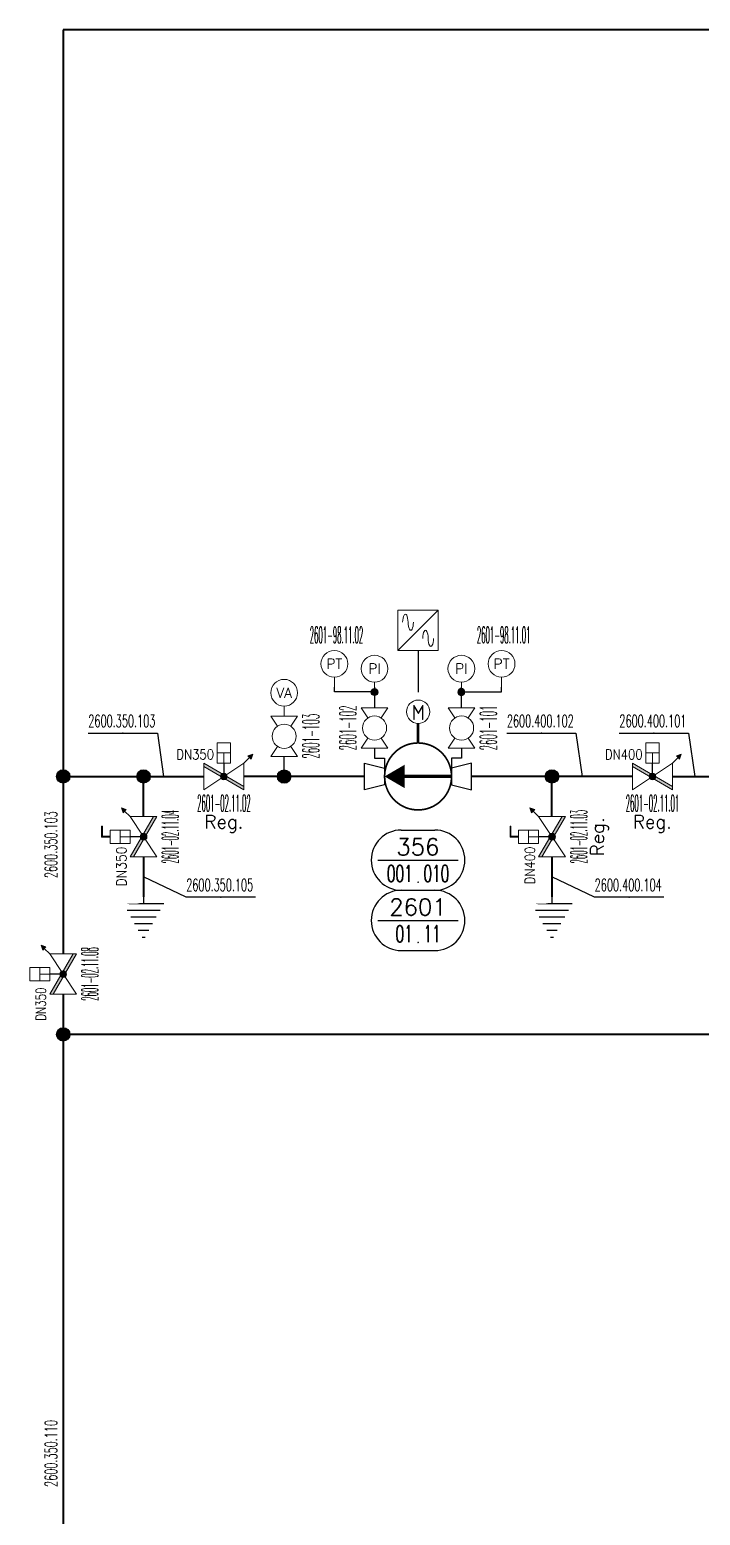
# Model space of a CAD drawing. Extents: x 20 to 522, y 20 to 460.
# Drawn here: x 169.5 to 269.7, y 235.2 to 457 of the extents above; entities that cross this region are included whole.
import ezdxf
from ezdxf.enums import TextEntityAlignment as Align

# ---------------------------------------------------------------- set-up
doc = ezdxf.new("R2010")
doc.units = 0
doc.header["$LTSCALE"] = 10
doc.linetypes.add('PHANTOM2', pattern=[1.25, 0.625, -0.125, 0.125, -0.125, 0.125, -0.125])
for name, color, linetype in [('000-TX1', 1, 'Continuous'), ('000-TX2', 2, 'Continuous'), ('000-TX3', 3, 'Continuous'), ('0CO0', 7, 'Continuous'), ('0CO1', 1, 'Continuous'), ('0TX1', 1, 'Continuous'), ('0TX2', 2, 'Continuous')]:
    doc.layers.add(name, color=color, linetype=linetype)
for name, color, linetype, lineweight in [('1400_1 Circulation System Piping', 102, 'Continuous', 60), ('2600 Tank Drainage System Piping', 200, 'Continuous', 40), ('ARMATURE', 1, 'Continuous', 15), ('PIPENUM', 1, 'Continuous', 25)]:
    doc.layers.add(name, color=color, linetype=linetype, lineweight=lineweight)
doc.layers.add('Viewport', color=7, linetype='Continuous', plot=False)
doc.styles.add('MMC-TX2', font='romans.shx')
doc.styles.add('ROMANS', font='romans.shx')
doc.styles.get("Standard").update_dxf_attribs({"font": 'isocp.shx'})
doc.styles.add('Standard-TX2', font='romans.shx')

# ---------------------------------------------------------------- blocks, each defined once
blk = doc.blocks.new('Pipe_tag')
at = {"layer": '0CO1', "ltscale": 2}
blk.add_point((6, 0), dxfattribs=at)
at = {"color": 0, "style": 'ROMANS', "width": 0.532808}
blk.add_attdef('PIPE-NO', text='', height=2.2, dxfattribs=at).set_placement((-0.18, 1.08), (11.82, 1.08), align=Align.FIT)
at = {"layer": '000-TX2', "color": 2, "style": 'ROMANS', "flags": 1}
for tag, p in [('REMARKS', (6, 12.18)), ('TO', (5.97, 10.4)), ('FROM', (6.01, 8.78)), ('MATERIAL', (6.34, 6.9)), ('DIAMETER', (6.07, 4.56))]:
    blk.add_attdef(tag, text='', height=1.2, dxfattribs=at).set_placement(p, align=Align.MIDDLE_CENTER)
at = {"layer": '000-TX2', "style": 'ROMANS'}
blk.add_attdef('PIPE_TYPE', text='', height=1.2, dxfattribs=at).set_placement((5.89, -1.18), align=Align.MIDDLE)
blk = doc.blocks.new('BU310PN_F_MMC')
h = blk.add_hatch(color=256)
h.dxf.hatch_style = 1
h.paths.add_polyline_path([(7.31, 3.31), (6.57, 3.06), (6.82, 2.82), (7.06, 2.57)])
blk.add_hatch(color=256).paths.add_polyline_path([(0, 2), (6, -1.5), (6, -2), (0, 1.5)])
h = blk.add_hatch(color=256)
edge = h.paths.add_edge_path()
edge.add_arc((3, -0.01), 0.5, 0, 360)
for p, q in [((2, 3.5), (4, 3.5)), ((3, 3.5), (3, 2)), ((6, 2), (6.82, 2.82)), ((7.31, 3.31), (6.57, 3.06)), ((6.57, 3.06), (6.82, 2.82)), ((6.82, 2.82), (7.06, 2.57)), ((7.31, 3.31), (7.06, 2.57))]:
    blk.add_line(p, q)
for points in [[(2, 2), (4, 2), (4, 5), (2, 5)], [(0, 2), (6, -1.5), (6, -2), (0, 1.5)]]:
    blk.add_lwpolyline(points, close=True)
blk.add_lwpolyline([(0, 2), (0, -2), (6, 2), (6, -2)])
at = {"const_width": 0.2}
blk.add_lwpolyline([(3, 0), (3, 2)], dxfattribs=at)
blk.add_circle((3, -0.01), 0.5)
at = {"layer": '000-TX1', "style": 'MMC-TX2', "width": 0.75}
blk.add_attdef('SIZE', text='', height=1.5, dxfattribs=at).set_placement((1, 3.34), align=Align.MIDDLE_RIGHT)
at = {"layer": '000-TX1', "style": 'MMC-TX2', "width": 0.457143}
blk.add_attdef('ITEMNR.', text='', height=2.5, rotation=360, dxfattribs=at).set_placement((-0.99, -5.24), (7.01, -5.24), align=Align.FIT)
at = {"layer": '000-TX1', "style": 'MMC-TX2', "flags": 1}
for tag, p in [('PRODUCT_NR', (-1, -10.2)), ('DESCRIPTION.', (-1, -13.16)), ('TYPE', (-1, -16.17)), ('RATING', (-1, -19.17)), ('DRILL', (-1, -22.17)), ('HOUSING', (-1, -25.17)), ('TRIM', (-1, -28.17)), ('STEM', (-1, -31.17)), ('SEAT', (-1, -34.17)), ('CTRL', (-1, -37.17)), ('CERT', (-1, -40.17)), ('REMARKS', (-1, -43.17)), ('REV', (-1, -46.17)), ('TAG', (-1, -49.17)), ('FONT/SIGN', (-1, -52.17)), ('DO', (-1, -55.84)), ('DI', (-1, -58.84)), ('AO', (-0.79, -61.28)), ('AI', (-0.79, -64.28)), ('BUS', (-1, -66.95))]:
    blk.add_attdef(tag, p, '', height=1.5, dxfattribs=at)
blk = doc.blocks.new('MMCFP_COMP_TAG')
at = {"layer": '000-TX3', "ltscale": 3}
for p, q in [((-2.5, 4.5), (2.5, 4.5)), ((-6, 0), (6, 0)), ((-2.5, -4.5), (2.5, -4.5))]:
    blk.add_line(p, q, dxfattribs=at)
for centre, start, end in [((-2.5, 0), 90, 270), ((2.5, 0), 270, 90)]:
    blk.add_arc(centre, 4.5, start, end, dxfattribs=at)
at = {"layer": '000-TX2', "style": 'Standard-TX2'}
blk.add_text('.', height=1.5, dxfattribs=at).set_placement((0.02, -3.35), align=Align.CENTER)
at = {"layer": '000-TX2', "style": 'Standard-TX2', "flags": 8}
blk.add_attdef('WBS1', text='', height=2.5, dxfattribs=at).set_placement((-0.02, 0.75), align=Align.CENTER)
at = {"layer": '000-TX2', "style": 'Standard-TX2', "width": 0.6, "flags": 8}
blk.add_attdef('WBS2', text='', height=2.5, dxfattribs=at).set_placement((-0.8, -3.25), align=Align.RIGHT)
blk.add_attdef('Number', (0.8, -3.25), '', height=2.5, dxfattribs=at)
blk = doc.blocks.new('BU310PN_FPM_MMC')
h = blk.add_hatch(color=256)
h.dxf.hatch_style = 1
h.paths.add_polyline_path([(2.94, 6.27), (2.94, 5), (3.06, 5), (3.06, 6.15), (4.56, 6.15), (4.56, 6.27)])
h = blk.add_hatch(color=256)
h.dxf.hatch_style = 1
h.paths.add_polyline_path([(7.31, 3.31), (6.57, 3.06), (6.82, 2.82), (7.06, 2.57)])
blk.add_hatch(color=256).paths.add_polyline_path([(0, 2), (6, -1.5), (6, -2), (0, 1.5)])
h = blk.add_hatch(color=256)
edge = h.paths.add_edge_path()
edge.add_arc((3, -0.01), 0.5, 0, 360)
for p, q in [((2.94, 5), (2.94, 6.27)), ((2.94, 6.27), (4.56, 6.27)), ((3.06, 5), (2.94, 5)), ((3.06, 5), (3.06, 6.15)), ((3.06, 6.15), (4.56, 6.15)), ((4.56, 6.15), (4.56, 6.27)), ((2, 3.5), (4, 3.5)), ((3, 3.5), (3, 2)), ((6, 2), (6.82, 2.82)), ((7.31, 3.31), (6.57, 3.06)), ((6.57, 3.06), (6.82, 2.82)), ((6.82, 2.82), (7.06, 2.57)), ((7.31, 3.31), (7.06, 2.57))]:
    blk.add_line(p, q)
for points in [[(2, 2), (4, 2), (4, 5), (2, 5)], [(0, 2), (6, -1.5), (6, -2), (0, 1.5)]]:
    blk.add_lwpolyline(points, close=True)
blk.add_lwpolyline([(0, 2), (0, -2), (6, 2), (6, -2)])
at = {"const_width": 0.2}
blk.add_lwpolyline([(3, 0), (3, 2)], dxfattribs=at)
blk.add_circle((3, -0.01), 0.5)
at = {"layer": '000-TX1', "style": 'MMC-TX2'}
blk.add_text('Reg.', height=2, dxfattribs=at).set_placement((3, -7.1), align=Align.MIDDLE)
at = {"layer": '000-TX1', "style": 'MMC-TX2', "width": 0.85}
blk.add_attdef('SIZE', text='', height=1.5, dxfattribs=at).set_placement((1.54, 3.3), align=Align.MIDDLE_RIGHT)
at = {"layer": '000-TX1', "style": 'MMC-TX2', "width": 0.457143}
blk.add_attdef('ITEMNR.', text='', height=2.5, rotation=360, dxfattribs=at).set_placement((-0.99, -5.24), (7.01, -5.24), align=Align.FIT)
at = {"layer": '000-TX1', "style": 'MMC-TX2', "flags": 1}
for tag, p in [('PRODUCT_NR', (-1, -10.2)), ('DESCRIPTION.', (-1, -13.16)), ('TYPE', (-1, -16.17)), ('RATING', (-1, -19.17)), ('DRILL', (-1, -22.17)), ('HOUSING', (-1, -25.17)), ('TRIM', (-1, -28.17)), ('STEM', (-1, -31.17)), ('SEAT', (-1, -34.17)), ('CTRL', (-1, -37.17)), ('CERT', (-1, -40.17)), ('REMARKS', (-1, -43.17)), ('REV', (-1, -46.17)), ('TAG', (-1, -49.17)), ('FONT/SIGN', (-1, -52.17)), ('DO', (-1, -55.84)), ('DI', (-1, -58.84)), ('AO', (-0.79, -61.28)), ('AI', (-0.79, -64.28)), ('BUS', (-1, -66.95))]:
    blk.add_attdef(tag, p, '', height=1.5, dxfattribs=at)
blk = doc.blocks.new('BU310PN_FM_MMC')
h = blk.add_hatch(color=256)
h.dxf.hatch_style = 1
h.paths.add_polyline_path([(2.94, 6.27), (2.94, 5), (3.06, 5), (3.06, 6.15), (4.56, 6.15), (4.56, 6.27)])
h = blk.add_hatch(color=256)
h.dxf.hatch_style = 1
h.paths.add_polyline_path([(7.31, 3.31), (6.57, 3.06), (6.82, 2.82), (7.06, 2.57)])
blk.add_hatch(color=256).paths.add_polyline_path([(0, 2), (6, -1.5), (6, -2), (0, 1.5)])
h = blk.add_hatch(color=256)
edge = h.paths.add_edge_path()
edge.add_arc((3, -0.01), 0.5, 0, 360)
for p, q in [((2.94, 5), (2.94, 6.27)), ((2.94, 6.27), (4.56, 6.27)), ((3.06, 5), (2.94, 5)), ((3.06, 5), (3.06, 6.15)), ((3.06, 6.15), (4.56, 6.15)), ((4.56, 6.15), (4.56, 6.27)), ((2, 3.5), (4, 3.5)), ((3, 3.5), (3, 2)), ((6, 2), (6.82, 2.82)), ((7.31, 3.31), (6.57, 3.06)), ((6.57, 3.06), (6.82, 2.82)), ((6.82, 2.82), (7.06, 2.57)), ((7.31, 3.31), (7.06, 2.57))]:
    blk.add_line(p, q)
for points in [[(2, 2), (4, 2), (4, 5), (2, 5)], [(0, 2), (6, -1.5), (6, -2), (0, 1.5)]]:
    blk.add_lwpolyline(points, close=True)
blk.add_lwpolyline([(0, 2), (0, -2), (6, 2), (6, -2)])
at = {"const_width": 0.2}
blk.add_lwpolyline([(3, 0), (3, 2)], dxfattribs=at)
blk.add_circle((3, -0.01), 0.5)
at = {"layer": '000-TX1', "style": 'MMC-TX2', "width": 0.9}
blk.add_attdef('SIZE', text='', height=1.5, dxfattribs=at).set_placement((1.54, 3.3), align=Align.MIDDLE_RIGHT)
at = {"layer": '000-TX1', "style": 'MMC-TX2', "width": 0.457143}
blk.add_attdef('ITEMNR.', text='', height=2.5, rotation=360, dxfattribs=at).set_placement((-0.99, -5.24), (7.01, -5.24), align=Align.FIT)
at = {"layer": '000-TX1', "style": 'MMC-TX2', "flags": 1}
for tag, p in [('PRODUCT_NR', (-1, -10.2)), ('DESCRIPTION.', (-1, -13.16)), ('TYPE', (-1, -16.17)), ('RATING', (-1, -19.17)), ('DRILL', (-1, -22.17)), ('HOUSING', (-1, -25.17)), ('TRIM', (-1, -28.17)), ('STEM', (-1, -31.17)), ('SEAT', (-1, -34.17)), ('CTRL', (-1, -37.17)), ('CERT', (-1, -40.17)), ('REMARKS', (-1, -43.17)), ('REV', (-1, -46.17)), ('TAG', (-1, -49.17)), ('FONT/SIGN', (-1, -52.17))]:
    blk.add_attdef(tag, p, '', height=1.5, dxfattribs=at)
blk = doc.blocks.new('BU310PN_FP_MMC')
h = blk.add_hatch(color=256)
h.dxf.hatch_style = 1
h.paths.add_polyline_path([(7.31, 3.31), (6.57, 3.06), (6.82, 2.82), (7.06, 2.57)])
blk.add_hatch(color=256).paths.add_polyline_path([(0, 2), (6, -1.5), (6, -2), (0, 1.5)])
h = blk.add_hatch(color=256)
edge = h.paths.add_edge_path()
edge.add_arc((3, -0.01), 0.5, 0, 360)
for p, q in [((2, 3.5), (4, 3.5)), ((3, 3.5), (3, 2)), ((6, 2), (6.82, 2.82)), ((7.31, 3.31), (6.57, 3.06)), ((6.57, 3.06), (6.82, 2.82)), ((6.82, 2.82), (7.06, 2.57)), ((7.31, 3.31), (7.06, 2.57))]:
    blk.add_line(p, q)
for points in [[(2, 2), (4, 2), (4, 5), (2, 5)], [(0, 2), (6, -1.5), (6, -2), (0, 1.5)]]:
    blk.add_lwpolyline(points, close=True)
blk.add_lwpolyline([(0, 2), (0, -2), (6, 2), (6, -2)])
at = {"const_width": 0.2}
blk.add_lwpolyline([(3, 0), (3, 2)], dxfattribs=at)
blk.add_circle((3, -0.01), 0.5)
at = {"layer": '000-TX1', "style": 'MMC-TX2'}
blk.add_text('Reg.', height=2, dxfattribs=at).set_placement((3, -7.1), align=Align.MIDDLE)
at = {"layer": '000-TX1', "style": 'MMC-TX2', "width": 0.85}
blk.add_attdef('SIZE', text='', height=1.5, dxfattribs=at).set_placement((1.54, 3.3), align=Align.MIDDLE_RIGHT)
at = {"layer": '000-TX1', "style": 'MMC-TX2', "width": 0.457143}
blk.add_attdef('ITEMNR.', text='', height=2.5, rotation=360, dxfattribs=at).set_placement((-0.99, -5.24), (7.01, -5.24), align=Align.FIT)
at = {"layer": '000-TX1', "style": 'MMC-TX2', "flags": 1}
for tag, p in [('PRODUCT_NR', (-1, -10.2)), ('DESCRIPTION.', (-1, -13.16)), ('TYPE', (-1, -16.17)), ('RATING', (-1, -19.17)), ('DRILL', (-1, -22.17)), ('HOUSING', (-1, -25.17)), ('TRIM', (-1, -28.17)), ('STEM', (-1, -31.17)), ('SEAT', (-1, -34.17)), ('CTRL', (-1, -37.17)), ('CERT', (-1, -40.17)), ('REMARKS', (-1, -43.17)), ('REV', (-1, -46.17)), ('TAG', (-1, -49.17)), ('FONT/SIGN', (-1, -52.17)), ('DO', (-1, -55.84)), ('DI', (-1, -58.84)), ('AO', (-0.79, -61.28)), ('AI', (-0.79, -64.28)), ('BUS', (-1, -66.95))]:
    blk.add_attdef(tag, p, '', height=1.5, dxfattribs=at)
blk = doc.blocks.new('P301_MMC')
at = {"const_width": 0.25}
blk.add_lwpolyline([(10.5, 0), (10.5, 0, -0.414214), (5.5, -5), (5.5, -5, -0.414214), (0.5, 0), (0.5, 0, -0.414214), (5.5, 5), (5.5, 5, -0.414214)], format="xyb", close=True, dxfattribs=at)
at = {"ltscale": 2}
blk.add_lwpolyline([(3.5, 0, 3.5, 0, 0), (0.5, 0, 0, 0, 0)], format="xyseb", dxfattribs=at)
at = {"const_width": 0.5}
blk.add_lwpolyline([(10.5, 0), (3.5, 0)], dxfattribs=at)
blk = doc.blocks.new('JOINT')
h = blk.add_hatch(color=256)
h.dxf.hatch_style = 1
h.paths.add_polyline_path([(1, 0, 1), (-1, 0, 1)])
at = {"layer": 'Viewport'}
blk.add_circle((0, 0), 1, dxfattribs=at)
blk = doc.blocks.new('E852_MMC')
at = {"color": 0}
blk.add_line((-3, 0), (3, 6), dxfattribs=at)
blk.add_lwpolyline([(-3, 0), (3, 0), (3, 6), (-3, 6)], close=True, dxfattribs=at)
for centre, major_axis in [((-1.9, 4.2), (0, -1.2)), ((-1.1, 4.2), (0, 1.2)), ((1.1, 1.8), (0, -1.2)), ((1.9, 1.8), (0, 1.2))]:
    blk.add_ellipse(centre, major_axis=major_axis, ratio=0.333333, start_param=1.570796, end_param=4.712389, dxfattribs=at)
blk = doc.blocks.new('CPUMP WITH SENSORS')
at = {"layer": '0CO0', "linetype": 'PHANTOM2'}
blk.add_lwpolyline([(0, 18.82), (-0.02, 11.41)], dxfattribs=at)
at = {"layer": '0CO1'}
for points in [[(-6.46, 12.61), (-12.46, 12.61), (-12.46, 13.32)], [(-6.46, 13.32), (-6.46, 10.24)], [(6.5, 13.32), (6.5, 10.24)], [(6.5, 12.61), (12.5, 12.61), (12.5, 13.32)], [(-6.5, 4.24), (-6.5, 2.74), (-5, 2.74), (-5, 1.24)], [(6.5, 4.24), (6.5, 2.74), (5, 2.74), (5, 1.24)]]:
    blk.add_lwpolyline(points, dxfattribs=at)
for points in [[(-8, -2), (-8, 2), (-5, 1.25), (-5, -1.25)], [(8, -2), (8, 2), (5, 1.25), (5, -1.25)]]:
    blk.add_lwpolyline(points, close=True, dxfattribs=at)
at = {"layer": 'ARMATURE', "const_width": 0.373}
blk.add_lwpolyline([(0, 4.97), (0, 7.92)], dxfattribs=at)
at = {"layer": 'ARMATURE'}
blk.add_circle((-0.02, 9.66), 1.74, dxfattribs=at)
at = {"layer": '0CO1', "yscale": 0.5, "zscale": 0.5, "rotation": 180}
for p, xscale in [((-6.46, 12.6), 0.5), ((6.5, 12.6), -0.5)]:
    blk.add_blockref('JOINT', p, dxfattribs=dict(at, xscale=xscale))
at = {"layer": 'ARMATURE', "ltscale": 2, "xscale": -1}
blk.add_blockref('E852_MMC', (0, 18.82), dxfattribs=at)
at = {"layer": 'ARMATURE', "ltscale": 2, "rotation": 180}
blk.add_blockref('P301_MMC', (5.5, 0), dxfattribs=at)
at = {"color": 2}
blk.add_text('M', height=2.24, dxfattribs=at).set_placement((-0.04, 8.43), align=Align.CENTER)
blk = doc.blocks.new('PI')
blk.add_line((0, 0), (0, 0.78))
blk.add_circle((0, 2.78), 2)
at = {"layer": '000-TX1', "style": 'MMC-TX2', "flags": 1}
for tag, p in [('DO', (-2.77, -54.19)), ('DI', (-2.77, -57.19)), ('AO', (-2.56, -59.63)), ('AI', (-2.56, -62.63)), ('BUS', (-2.77, -65.3))]:
    blk.add_attdef(tag, p, '', height=1.5, dxfattribs=at)
at = {"layer": '0TX1', "style": 'MMC-TX2', "width": 0.457143}
blk.add_attdef('ITEMNR.', text='', height=2.5, rotation=360, dxfattribs=at).set_placement((-3.69, 5.84), (4.31, 5.84), align=Align.FIT)
at = {"layer": '0TX1', "style": 'MMC-TX2'}
blk.add_attdef('SIZE', text='', height=1.5, dxfattribs=at).set_placement((-1.84, 0.9), align=Align.MIDDLE_RIGHT)
at = {"layer": '0TX1', "style": 'MMC-TX2', "flags": 1}
for tag, p in [('PRODUCT_NR', (-2.77, -9.56)), ('DESCRIPTION.', (-2.77, -12.52)), ('TYPE', (-2.77, -15.53)), ('RATING', (-2.77, -18.53)), ('DRILL', (-2.77, -21.53)), ('HOUSING', (-2.77, -24.53)), ('TRIM', (-2.77, -27.53)), ('STEM', (-2.77, -30.53)), ('SEAT', (-2.77, -33.53)), ('CTRL', (-2.77, -36.53)), ('CERT', (-2.77, -39.53)), ('REMARKS', (-2.77, -42.53)), ('REV', (-2.77, -45.53)), ('TAG', (-2.77, -48.53)), ('FONT/SIGN', (-2.77, -51.53))]:
    blk.add_attdef(tag, p, '', height=1.5, dxfattribs=at)
at = {"layer": '0TX2', "style": 'MMC-TX2', "flags": 8}
blk.add_attdef('PI', text='', height=1.5, dxfattribs=at).set_placement((0, 2.78), align=Align.MIDDLE_CENTER)
blk = doc.blocks.new('I201_MMC')
blk.add_line((0, 1.68), (0, 3.18))
blk.add_circle((0, 5.18), 2)
at = {"layer": '000-TX1', "style": 'MMC-TX2', "flags": 1}
for tag, p in [('DO', (-2.77, -51.79)), ('DI', (-2.77, -54.79)), ('AO', (-2.56, -57.23)), ('AI', (-2.56, -60.23)), ('BUS', (-2.77, -62.9))]:
    blk.add_attdef(tag, p, '', height=1.5, dxfattribs=at)
at = {"layer": '0TX1', "style": 'MMC-TX2', "width": 0.457143}
blk.add_attdef('ITEMNR.', text='', height=2.5, rotation=360, dxfattribs=at).set_placement((-3.69, 8.24), (4.31, 8.24), align=Align.FIT)
at = {"layer": '0TX1', "style": 'MMC-TX2'}
blk.add_attdef('SIZE', text='', height=1.5, dxfattribs=at).set_placement((-1.84, 3.3), align=Align.MIDDLE_RIGHT)
at = {"layer": '0TX1', "style": 'MMC-TX2', "flags": 1}
for tag, p in [('PRODUCT_NR', (-2.77, -7.16)), ('DESCRIPTION.', (-2.77, -10.12)), ('TYPE', (-2.77, -13.13)), ('RATING', (-2.77, -16.13)), ('DRILL', (-2.77, -19.13)), ('HOUSING', (-2.77, -22.13)), ('TRIM', (-2.77, -25.13)), ('STEM', (-2.77, -28.13)), ('SEAT', (-2.77, -31.13)), ('CTRL', (-2.77, -34.13)), ('CERT', (-2.77, -37.13)), ('REMARKS', (-2.77, -40.13)), ('REV', (-2.77, -43.13)), ('TAG', (-2.77, -46.13)), ('FONT/SIGN', (-2.77, -49.13))]:
    blk.add_attdef(tag, p, '', height=1.5, dxfattribs=at)
at = {"layer": '0TX2', "style": 'MMC-TX2', "flags": 8}
blk.add_attdef('T', text='', height=1.5, dxfattribs=at).set_placement((0, 5.18), align=Align.MIDDLE_CENTER)
blk = doc.blocks.new('BV702_MMC')
for points in [[(1.5, -1), (0, -2), (0, 2), (1.5, 1)], [(4.5, -1), (6, -2), (6, 2), (4.5, 1)]]:
    blk.add_lwpolyline(points)
blk.add_circle((3, 0), 1.8)
at = {"layer": '000-TX1', "style": 'MMC-TX2'}
blk.add_attdef('SIZE', text='', height=1.5, dxfattribs=at).set_placement((1.54, 3.3), align=Align.MIDDLE_RIGHT)
at = {"layer": '000-TX1', "style": 'MMC-TX2', "width": 0.457143}
blk.add_attdef('ITEMNR.', text='', height=2.5, rotation=360, dxfattribs=at).set_placement((-0.99, -5.24), (7.01, -5.24), align=Align.FIT)
at = {"layer": '000-TX1', "style": 'MMC-TX2', "flags": 1}
for tag, p in [('PRODUCT_NR', (-1, -10.2)), ('DESCRIPTION.', (-1, -13.16)), ('TYPE', (-1, -16.17)), ('RATING', (-1, -19.17)), ('DRILL', (-1, -22.17)), ('HOUSING', (-1, -25.17)), ('TRIM', (-1, -28.17)), ('STEM', (-1, -31.17)), ('SEAT', (-1, -34.17)), ('CTRL', (-1, -37.17)), ('CERT', (-1, -40.17)), ('REV', (-1, -46.17)), ('TAG', (-1, -49.17)), ('FONT/SIGN', (-1, -52.17)), ('DO', (-1, -55.82)), ('DI', (-1, -58.82)), ('AO', (-0.79, -61.26)), ('AI', (-0.79, -64.26)), ('BUS', (-1, -66.94))]:
    blk.add_attdef(tag, p, '', height=1.5, dxfattribs=at)
blk.add_attdef('REMARKS', text='', height=1, dxfattribs=at).set_placement((-1, -43.17), (9.07, -43.17), align=Align.ALIGNED)
blk = doc.blocks.new('VA')
blk.add_line((0, -0.72), (0, 0.78))
blk.add_circle((0, 2.78), 2)
at = {"layer": '000-TX1', "style": 'MMC-TX2', "flags": 1}
for tag, p in [('DO', (-2.77, -54.19)), ('DI', (-2.77, -57.19)), ('AO', (-2.56, -59.63)), ('AI', (-2.56, -62.63)), ('BUS', (-2.77, -65.3))]:
    blk.add_attdef(tag, p, '', height=1.5, dxfattribs=at)
at = {"layer": '0TX1', "style": 'MMC-TX2', "width": 0.457143}
blk.add_attdef('ITEMNR.', text='', height=2.5, rotation=360, dxfattribs=at).set_placement((-3.69, 5.84), (4.31, 5.84), align=Align.FIT)
at = {"layer": '0TX1', "style": 'MMC-TX2'}
blk.add_attdef('SIZE', text='', height=1.5, dxfattribs=at).set_placement((-1.84, 0.9), align=Align.MIDDLE_RIGHT)
at = {"layer": '0TX1', "style": 'MMC-TX2', "flags": 1}
for tag, p in [('PRODUCT_NR', (-2.77, -9.56)), ('DESCRIPTION.', (-2.77, -12.52)), ('TYPE', (-2.77, -15.53)), ('RATING', (-2.77, -18.53)), ('DRILL', (-2.77, -21.53)), ('HOUSING', (-2.77, -24.53)), ('TRIM', (-2.77, -27.53)), ('STEM', (-2.77, -30.53)), ('SEAT', (-2.77, -33.53)), ('CTRL', (-2.77, -36.53)), ('CERT', (-2.77, -39.53)), ('REMARKS', (-2.77, -42.53)), ('REV', (-2.77, -45.53)), ('TAG', (-2.77, -48.53)), ('FONT/SIGN', (-2.77, -51.53))]:
    blk.add_attdef(tag, p, '', height=1.5, dxfattribs=at)
at = {"layer": '0TX2', "style": 'MMC-TX2', "flags": 8}
blk.add_attdef('VA', text='', height=1.5, dxfattribs=at).set_placement((0, 2.78), align=Align.MIDDLE_CENTER)
blk = doc.blocks.new('Overboard_tag')
at = {"const_width": 0.2}
for points in [[(0, -1), (0, 0)], [(-2.49, -2), (2.49, -2)], [(-1.93, -3), (1.93, -3)], [(-1.37, -4), (1.37, -4)], [(-0.81, -5), (0.81, -5)], [(-0.25, -6), (0.25, -6)]]:
    blk.add_lwpolyline(points, dxfattribs=at)
blk.add_lwpolyline([(-3.05, -1), (3.05, -1)], close=True, dxfattribs=at)

msp = doc.modelspace()

# ---------------------------------------------------------------- linework, layer by layer
for points in [[(203.22, 327.52), (192.89, 327.52), (186.52, 330.53)], [(264.22, 327.52), (253.89, 327.52), (247.52, 330.53)]]:
    msp.add_lwpolyline(points)
at = {"layer": '0CO0'}
for points in [[(178.27, 352), (188.59, 352), (189.52, 345.53)], [(240.77, 352), (251.09, 352), (252.02, 345.53)], [(257.57, 352), (267.9, 352), (268.83, 345.53)]]:
    msp.add_lwpolyline(points, dxfattribs=at)
at = {"layer": '0CO1'}
msp.add_lwpolyline([(207.52, 345.52), (207.52, 348.52)], dxfattribs=at)
at = {"layer": '2600 Tank Drainage System Piping'}
for p, q in [((477.58, 457.02), (174.52, 457.02)), ((174.52, 457.02), (174.52, 345.53)), ((174.52, 345.53), (195.52, 345.53)), ((174.52, 345.53), (174.52, 319.02)), ((174.52, 313.02), (174.52, 195.53)), ((477.58, 307.02), (174.52, 307.02))]:
    msp.add_line(p, q, dxfattribs=at)
for points in [[(186.52, 339.53), (186.52, 345.53)], [(219.52, 345.53), (201.52, 345.53)], [(259.52, 345.53), (235.52, 345.53)], [(247.52, 339.53), (247.52, 345.53)], [(265.52, 345.53), (279.02, 345.53), (279.02, 335.03)], [(186.52, 333.53), (186.52, 327.53)], [(247.52, 333.53), (247.52, 327.53)]]:
    msp.add_lwpolyline(points, dxfattribs=at)

# ---------------------------------------------------------------- block references
ref = msp.add_blockref('MMCFP_COMP_TAG', (227.52, 333.03))
ref.add_attrib('WBS1', '356', dxfattribs={"layer": '000-TX2', "height": 2.5, "style": 'Standard-TX2'}).set_placement((227.5, 333.78), align=Align.CENTER)
ref.add_attrib('WBS2', '001', dxfattribs={"layer": '000-TX2', "height": 2.5, "style": 'Standard-TX2', "width": 0.6}).set_placement((226.72, 329.78), align=Align.RIGHT)
ref.add_attrib('Number', '010', (228.32, 329.78), dxfattribs={"layer": '000-TX2', "height": 2.5, "style": 'Standard-TX2', "width": 0.6})
ref = msp.add_blockref('MMCFP_COMP_TAG', (227.52, 324.03))
ref.add_attrib('WBS1', '2601', dxfattribs={"layer": '000-TX2', "height": 2.5, "style": 'Standard-TX2'}).set_placement((227.5, 324.78), align=Align.CENTER)
ref.add_attrib('WBS2', '01', dxfattribs={"layer": '000-TX2', "height": 2.5, "style": 'Standard-TX2', "width": 0.6}).set_placement((226.72, 320.78), align=Align.RIGHT)
ref.add_attrib('Number', '11', (228.32, 320.78), dxfattribs={"layer": '000-TX2', "height": 2.5, "style": 'Standard-TX2', "width": 0.6})
at = {"layer": '0CO1'}
for p in [(186.52, 327.53), (247.52, 327.53)]:
    msp.add_blockref('Overboard_tag', p, dxfattribs=at)
at = {"layer": '1400_1 Circulation System Piping', "xscale": -1}
msp.add_blockref('CPUMP WITH SENSORS', (227.52, 345.53), dxfattribs=at)
at = {"layer": '2600 Tank Drainage System Piping'}
for p in [(174.52, 345.53), (186.52, 345.53), (247.52, 345.53), (174.52, 307.02)]:
    msp.add_blockref('JOINT', p, dxfattribs=at)
at = {"layer": '2600 Tank Drainage System Piping', "rotation": 180}
msp.add_blockref('JOINT', (207.52, 345.51), dxfattribs=at)
at = {"layer": 'ARMATURE'}
ref = msp.add_blockref('I201_MMC', (215.02, 357.16), dxfattribs=at)
ref.add_attrib('ITEMNR.', '2601-98.11.02', dxfattribs={"layer": '0TX1', "height": 2.5, "rotation": 360, "style": 'MMC-TX2', "width": 0.276543}).set_placement((211.34, 365.41), (219.34, 365.41), align=Align.FIT)
ref.add_attrib('T', 'PT', dxfattribs={"layer": '0TX2', "height": 1.5, "style": 'MMC-TX2'}).set_placement((215.02, 362.34), align=Align.MIDDLE_CENTER)
ref = msp.add_blockref('I201_MMC', (239.99, 357.16), dxfattribs=at)
ref.add_attrib('ITEMNR.', '2601-98.11.01', dxfattribs={"layer": '0TX1', "height": 2.5, "rotation": 360, "style": 'MMC-TX2', "width": 0.283544}).set_placement((236.3, 365.41), (244.3, 365.41), align=Align.FIT)
ref.add_attrib('T', 'PT', dxfattribs={"layer": '0TX2', "height": 1.5, "style": 'MMC-TX2'}).set_placement((239.99, 362.34), align=Align.MIDDLE_CENTER)
ref = msp.add_blockref('PI', (221.02, 358.84), dxfattribs=at)
ref.add_attrib('PI', 'PI', dxfattribs={"layer": '0TX2', "height": 1.5, "style": 'MMC-TX2'}).set_placement((221.02, 361.62), align=Align.MIDDLE_CENTER)
ref = msp.add_blockref('PI', (233.99, 358.84), dxfattribs=at)
ref.add_attrib('PI', 'PI', dxfattribs={"layer": '0TX2', "height": 1.5, "style": 'MMC-TX2'}).set_placement((233.99, 361.62), align=Align.MIDDLE_CENTER)
ref = msp.add_blockref('VA', (207.52, 355.24), dxfattribs=at)
ref.add_attrib('VA', 'VA', dxfattribs={"layer": '0TX2', "height": 1.5, "style": 'MMC-TX2'}).set_placement((207.52, 358.02), align=Align.MIDDLE_CENTER)
ref = msp.add_blockref('BV702_MMC', (221.02, 349.76), dxfattribs=dict(at, xscale=-1, rotation=270))
ref.add_attrib('ITEMNR.', ' 2601-102 ', dxfattribs={"layer": '000-TX1', "height": 2.5, "rotation": 90, "style": 'MMC-TX2', "width": 0.323077}).set_placement((218.28, 348.77), (218.28, 356.77), align=Align.FIT)
ref = msp.add_blockref('BV702_MMC', (234.02, 349.76), dxfattribs=dict(at, rotation=89.99999999999999))
ref.add_attrib('ITEMNR.', ' 2601-101 ', dxfattribs={"layer": '000-TX1', "height": 2.5, "rotation": 90, "style": 'MMC-TX2', "width": 0.323077}).set_placement((239.26, 348.77), (239.26, 356.77), align=Align.FIT)
ref = msp.add_blockref('BV702_MMC', (207.52, 348.52), dxfattribs=dict(at, rotation=89.99999999999999))
ref.add_attrib('ITEMNR.', ' 2601-103 ', dxfattribs={"layer": '000-TX1', "height": 2.5, "rotation": 90, "style": 'MMC-TX2', "width": 0.323077}).set_placement((212.76, 347.53), (212.76, 355.53), align=Align.FIT)
ref = msp.add_blockref('BU310PN_FP_MMC', (195.52, 345.53), dxfattribs=at)
ref.add_attrib('ITEMNR.', '2601-02.11.02', dxfattribs={"layer": '000-TX1', "height": 2.5, "style": 'MMC-TX2', "width": 0.276543}).set_placement((194.53, 340.29), (202.53, 340.29), align=Align.FIT)
ref.add_attrib('SIZE', 'DN350', dxfattribs={"layer": '000-TX1', "height": 1.5, "style": 'MMC-TX2', "width": 0.85}).set_placement((197.06, 348.82), align=Align.MIDDLE_RIGHT)
ref = msp.add_blockref('BU310PN_FP_MMC', (259.52, 345.53), dxfattribs=at)
ref.add_attrib('ITEMNR.', '2601-02.11.01', dxfattribs={"layer": '000-TX1', "height": 2.5, "style": 'MMC-TX2', "width": 0.283544}).set_placement((258.53, 340.29), (266.53, 340.29), align=Align.FIT)
ref.add_attrib('SIZE', 'DN400', dxfattribs={"layer": '000-TX1', "height": 1.5, "style": 'MMC-TX2', "width": 0.85}).set_placement((261.06, 348.82), align=Align.MIDDLE_RIGHT)
ref = msp.add_blockref('BU310PN_FM_MMC', (186.52, 333.53), dxfattribs=dict(at, rotation=90))
ref.add_attrib('ITEMNR.', '2601-02.11.04', dxfattribs={"layer": '000-TX1', "height": 2.5, "rotation": 90, "style": 'MMC-TX2', "width": 0.27541}).set_placement((191.76, 332.53), (191.76, 340.53), align=Align.FIT)
ref.add_attrib('SIZE', 'DN350', dxfattribs={"layer": '000-TX1', "height": 1.5, "rotation": 90, "style": 'MMC-TX2', "width": 0.9}).set_placement((183.22, 335.06), align=Align.MIDDLE_RIGHT)
ref = msp.add_blockref('BU310PN_FPM_MMC', (247.52, 333.53), dxfattribs=dict(at, rotation=90))
ref.add_attrib('ITEMNR.', '2601-02.11.03', dxfattribs={"layer": '000-TX1', "height": 2.5, "rotation": 90, "style": 'MMC-TX2', "width": 0.276543}).set_placement((252.76, 332.53), (252.76, 340.53), align=Align.FIT)
ref.add_attrib('SIZE', 'DN400', dxfattribs={"layer": '000-TX1', "height": 1.5, "rotation": 90, "style": 'MMC-TX2', "width": 0.85}).set_placement((244.22, 335.06), align=Align.MIDDLE_RIGHT)
ref = msp.add_blockref('BU310PN_F_MMC', (174.52, 313.02), dxfattribs=dict(at, rotation=90))
ref.add_attrib('ITEMNR.', '2601-02.11.08', dxfattribs={"layer": '000-TX1', "height": 2.5, "rotation": 90, "style": 'MMC-TX2', "width": 0.276543}).set_placement((179.76, 312.03), (179.76, 320.03), align=Align.FIT)
ref.add_attrib('SIZE', 'DN350', dxfattribs={"layer": '000-TX1', "height": 1.5, "rotation": 90, "style": 'MMC-TX2', "width": 0.75}).set_placement((171.18, 314.02), align=Align.MIDDLE_RIGHT)
at = {"layer": 'PIPENUM'}
ref = msp.add_blockref('Pipe_tag', (178.43, 352), dxfattribs=dict(at, xscale=0.8333333333333482, yscale=0.8333333333333482, zscale=0.8333333333333482))
ref.add_attrib('PIPE-NO', '2600.350.103', dxfattribs={"layer": '0', "color": 0, "height": 1.8333, "style": 'ROMANS', "width": 0.527898}).set_placement((178.28, 352.9), (188.28, 352.9), align=Align.FIT)
ref = msp.add_blockref('Pipe_tag', (240.93, 352), dxfattribs=dict(at, xscale=0.8333333333333482, yscale=0.8333333333333482, zscale=0.8333333333333482))
ref.add_attrib('PIPE-NO', '2600.400.102', dxfattribs={"layer": '0', "color": 0, "height": 1.8333, "style": 'ROMANS', "width": 0.527898}).set_placement((240.78, 352.9), (250.78, 352.9), align=Align.FIT)
ref = msp.add_blockref('Pipe_tag', (257.74, 352), dxfattribs=dict(at, xscale=0.8333333333333482, yscale=0.8333333333333482, zscale=0.8333333333333482))
ref.add_attrib('PIPE-NO', '2600.400.101', dxfattribs={"layer": '0', "color": 0, "height": 1.8333, "style": 'ROMANS', "width": 0.542909}).set_placement((257.59, 352.9), (267.59, 352.9), align=Align.FIT)
ref = msp.add_blockref('Pipe_tag', (174.52, 330.5), dxfattribs=dict(at, xscale=0.8333333333333482, yscale=0.8333333333333482, zscale=0.8333333333333482, rotation=90))
ref.add_attrib('PIPE-NO', '2600.350.103', dxfattribs={"layer": '0', "color": 0, "height": 1.8333, "rotation": 90, "style": 'ROMANS', "width": 0.527898}).set_placement((173.62, 330.34), (173.62, 340.34), align=Align.FIT)
ref = msp.add_blockref('Pipe_tag', (193.05, 327.52), dxfattribs=dict(at, xscale=0.8333333333333482, yscale=0.8333333333333482, zscale=0.8333333333333482))
ref.add_attrib('PIPE-NO', '2600.350.105', dxfattribs={"layer": '0', "color": 0, "height": 1.8333, "style": 'ROMANS', "width": 0.527898}).set_placement((192.9, 328.42), (202.9, 328.42), align=Align.FIT)
ref = msp.add_blockref('Pipe_tag', (254.05, 327.52), dxfattribs=dict(at, xscale=0.8333333333333482, yscale=0.8333333333333482, zscale=0.8333333333333482))
ref.add_attrib('PIPE-NO', '2600.400.104', dxfattribs={"layer": '0', "color": 0, "height": 1.8333, "style": 'ROMANS', "width": 0.525476}).set_placement((253.9, 328.42), (263.9, 328.42), align=Align.FIT)
ref = msp.add_blockref('Pipe_tag', (174.52, 239.61), dxfattribs=dict(at, xscale=0.8333333333333482, yscale=0.8333333333333482, zscale=0.8333333333333482, rotation=90))
ref.add_attrib('PIPE-NO', '2600.350.110', dxfattribs={"layer": '0', "color": 0, "height": 1.8333, "rotation": 90, "style": 'ROMANS', "width": 0.527898}).set_placement((173.62, 239.45), (173.62, 249.45), align=Align.FIT)

doc.saveas('drawing.dxf')
